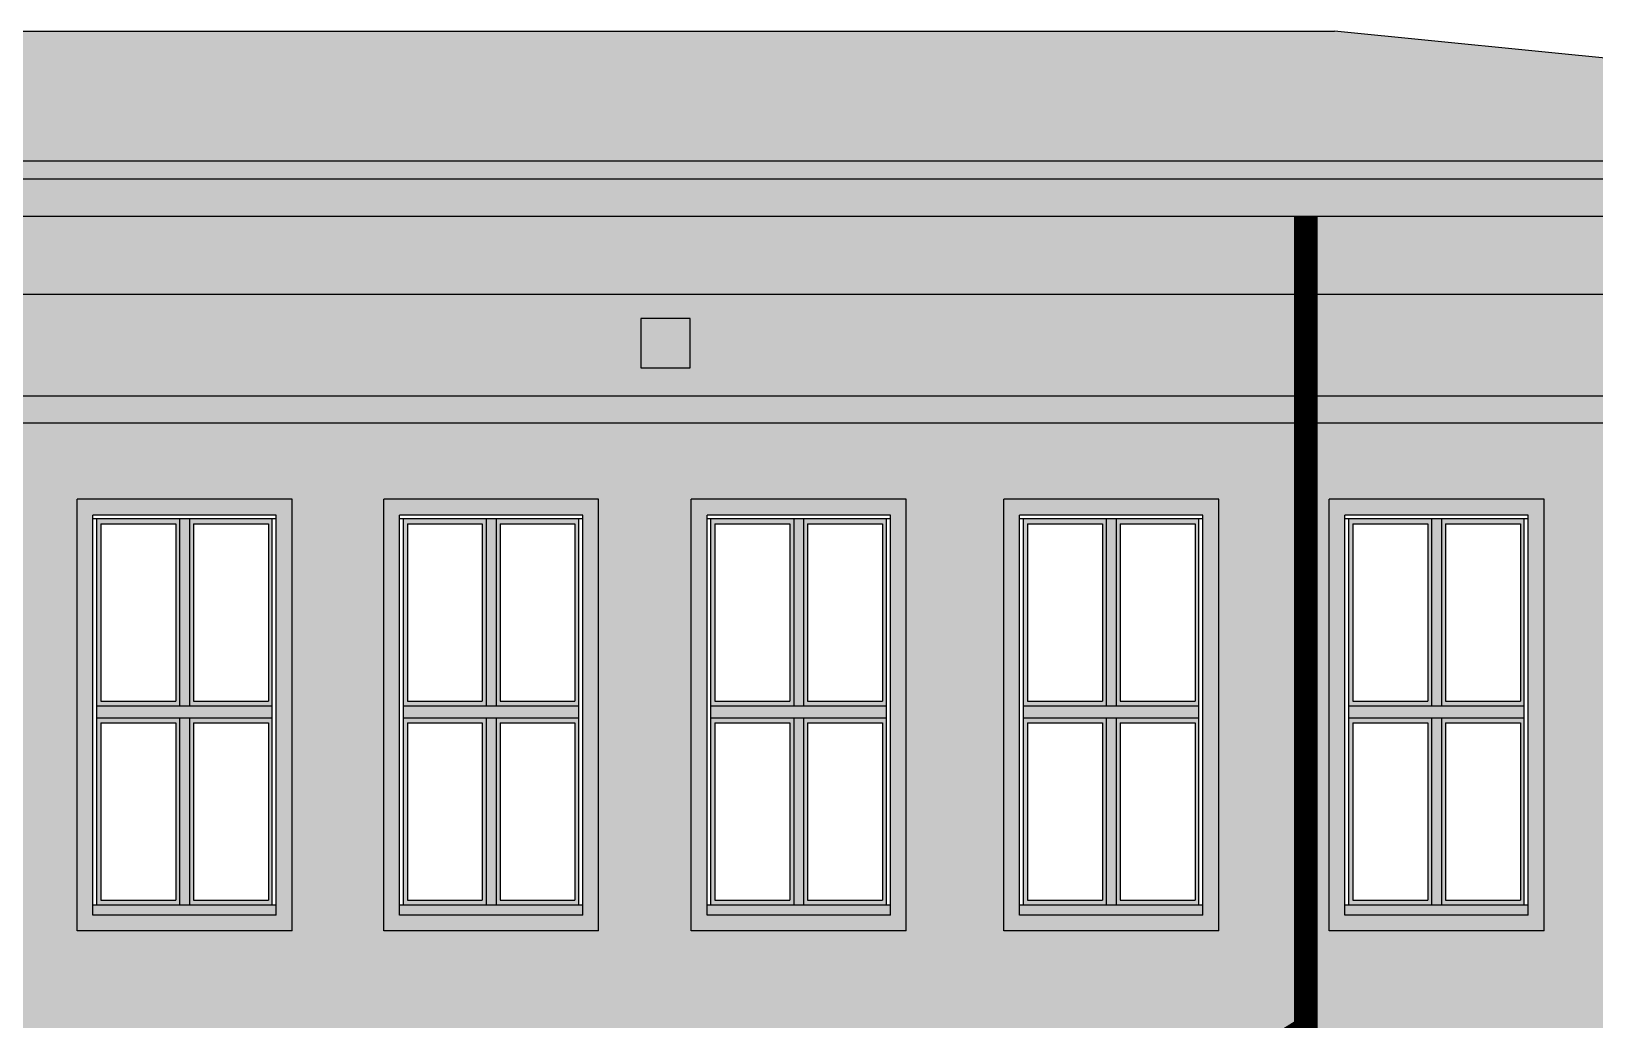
# Model space of a CAD drawing. Header units: metres. Extents: x -123.5 to -48.1, y 232.6 to 267.
# Drawn here: x -90.29 to -82.36, y 258.66 to 263.68 of the extents above; entities that cross this region are included whole.
import ezdxf

# ---------------------------------------------------------------- set-up
doc = ezdxf.new("R2010")
doc.units = ezdxf.units.M
doc.header["$LTSCALE"] = 0.01
doc.linetypes.add('AUSGEZOGEN', pattern=[0])
for name, color, linetype in [('A_Fensterrahmen', 1, 'Continuous'), ('A_regenrinne', 252, 'Continuous'), ('A_Schraff_Dach', 17, 'Continuous'), ('A_Schraff_Fassade_OG', 41, 'Continuous'), ('A_Schraff_Fensterrahmen', 255, 'Continuous'), ('A_Schraff_Sims', 17, 'Continuous'), ('A_Schraff_Stuck', 23, 'Continuous'), ('FASSADE', 7, 'AUSGEZOGEN')]:
    doc.layers.add(name, color=color, linetype=linetype)

msp = doc.modelspace()

# ---------------------------------------------------------------- hatches: boundary and pattern name
at = {"layer": 'A_Schraff_Dach'}
h = msp.add_hatch(color=256, dxfattribs=at)
h.paths.add_polyline_path([(-83.677, 263.6763), (-96.4438, 263.6763), (-96.4438, 263.2761, -0.108983), (-96.6988, 263.1673, -0.020433), (-97.287, 263.1101, -0.010449), (-99.0988, 263.0307), (-99.0988, 263.0193), (-77.321, 263.0193), (-77.34, 263.0443)])
h.paths.add_polyline_path([(-107.2071, 263.2613), (-107.2071, 263.419), (-110.9641, 263.0443), (-110.9831, 263.0193), (-102.9547, 263.0193), (-102.9547, 263.0287, -0.006606), (-106.5986, 263.128, -0.060058)])
h.paths.add_polyline_path([(-104.4817, 262.7383), (-111.1835, 262.7383), (-111.1469, 262.3403), (-104.4818, 262.3403)])
h.paths.add_polyline_path([(-83.8226, 262.7383), (-104.4817, 262.7383), (-104.4818, 262.3403), (-83.8225, 262.3404)])
h.paths.add_polyline_path([(-77.1309, 262.7383), (-83.8226, 262.7383), (-83.8225, 262.3404), (-77.1572, 262.3404)])
h = msp.add_hatch(color=11, dxfattribs=at)
h.paths.add_polyline_path([(-76.1647, 263.0193), (-112.1396, 263.0193), (-112.1396, 262.9273), (-76.1647, 262.9273)])
h.paths.add_polyline_path([(-76.2347, 262.9273), (-112.0696, 262.9273), (-112.0526, 262.7383), (-76.2516, 262.7383)])
at = {"layer": 'A_Schraff_Fassade_OG'}
h = msp.add_hatch(color=256, dxfattribs=at)
h.dxf.hatch_style = 1
h.paths.add_polyline_path([(-109.9996, 244.0317), (-105.8146, 244.0317), (-105.8146, 258.3731), (-109.9996, 258.3733)])
h.paths.add_polyline_path([(-82.4897, 244.0317), (-78.3046, 244.0317), (-78.3046, 258.3723), (-82.4897, 258.3725)])
h.paths.add_polyline_path([(-77.2042, 261.6883), (-111.1001, 261.6883), (-111.1001, 258.5343), (-77.2042, 258.5343)])
h.paths.add_polyline_path([(-78.2642, 259.1113), (-79.3542, 259.1113), (-79.3542, 261.3013), (-78.2642, 261.3013)], flags=16)
h.paths.add_polyline_path([(-78.3442, 259.1913), (-79.2742, 259.1913), (-79.2742, 261.2213), (-78.3442, 261.2213)], flags=0)
h.paths.add_polyline_path([(-78.3642, 259.2413), (-79.2542, 259.2413), (-79.2542, 261.2013), (-78.3642, 261.2013)], flags=0)
h.paths.add_polyline_path([(-79.6942, 259.1113), (-80.7842, 259.1113), (-80.7842, 261.3013), (-79.6942, 261.3013)], flags=16)
h.paths.add_polyline_path([(-79.7742, 259.1913), (-80.7042, 259.1913), (-80.7042, 261.2213), (-79.7742, 261.2213)], flags=0)
h.paths.add_polyline_path([(-79.7942, 259.2413), (-80.6842, 259.2413), (-80.6842, 261.2013), (-79.7942, 261.2013)], flags=0)
h.paths.add_polyline_path([(-81.1342, 259.1113), (-82.2242, 259.1113), (-82.2242, 261.3013), (-81.1342, 261.3013)], flags=16)
h.paths.add_polyline_path([(-81.2142, 259.1913), (-82.1442, 259.1913), (-82.1442, 261.2213), (-81.2142, 261.2213)], flags=0)
h.paths.add_polyline_path([(-81.2342, 259.2413), (-82.1242, 259.2413), (-82.1242, 261.2013), (-81.2342, 261.2013)], flags=0)
h.paths.add_polyline_path([(-82.6142, 259.1113), (-83.7042, 259.1113), (-83.7042, 261.3013), (-82.6142, 261.3013)], flags=16)
h.paths.add_polyline_path([(-82.6942, 259.1913), (-83.6242, 259.1913), (-83.6242, 261.2213), (-82.6942, 261.2213)], flags=0)
h.paths.add_polyline_path([(-82.7142, 259.2413), (-83.6042, 259.2413), (-83.6042, 261.2013), (-82.7142, 261.2013)], flags=0)
h.paths.add_polyline_path([(-84.2642, 259.1113), (-85.3542, 259.1113), (-85.3542, 261.3013), (-84.2642, 261.3013)], flags=16)
h.paths.add_polyline_path([(-84.3442, 259.1913), (-85.2742, 259.1913), (-85.2742, 261.2213), (-84.3442, 261.2213)], flags=0)
h.paths.add_polyline_path([(-84.3642, 259.2413), (-85.2542, 259.2413), (-85.2542, 261.2013), (-84.3642, 261.2013)], flags=0)
h.paths.add_polyline_path([(-85.8492, 259.1113), (-86.9392, 259.1113), (-86.9392, 261.3013), (-85.8492, 261.3013)], flags=16)
h.paths.add_polyline_path([(-85.9292, 259.1913), (-86.8592, 259.1913), (-86.8592, 261.2213), (-85.9292, 261.2213)], flags=0)
h.paths.add_polyline_path([(-85.9492, 259.2413), (-86.8392, 259.2413), (-86.8392, 261.2013), (-85.9492, 261.2013)], flags=0)
h.paths.add_polyline_path([(-87.4091, 259.1113), (-88.4991, 259.1113), (-88.4991, 261.3013), (-87.4091, 261.3013)], flags=16)
h.paths.add_polyline_path([(-87.4891, 259.1913), (-88.4191, 259.1913), (-88.4191, 261.2213), (-87.4891, 261.2213)], flags=0)
h.paths.add_polyline_path([(-88.3991, 259.2413), (-88.3991, 261.2013), (-87.5091, 261.2013), (-87.5091, 259.2413)], flags=0)
h.paths.add_polyline_path([(-88.9641, 259.1113), (-90.0541, 259.1113), (-90.0541, 261.3013), (-88.9641, 261.3013)], flags=16)
h.paths.add_polyline_path([(-89.0441, 259.1913), (-89.9741, 259.1913), (-89.9741, 261.2213), (-89.0441, 261.2213)], flags=0)
h.paths.add_polyline_path([(-89.9541, 259.2413), (-89.9541, 261.2013), (-89.0641, 261.2013), (-89.0641, 259.2413)], flags=0)
h.paths.add_polyline_path([(-90.5191, 259.1113), (-91.6091, 259.1113), (-91.6091, 261.3013), (-90.5191, 261.3013)], flags=16)
h.paths.add_polyline_path([(-90.5991, 259.1913), (-91.5291, 259.1913), (-91.5291, 261.2213), (-90.5991, 261.2213)], flags=0)
h.paths.add_polyline_path([(-91.5091, 259.2413), (-91.5091, 261.2013), (-90.6191, 261.2013), (-90.6191, 259.2413)], flags=0)
h.paths.add_polyline_path([(-92.0891, 259.1113), (-93.1791, 259.1113), (-93.1791, 261.3013), (-92.0891, 261.3013)], flags=16)
h.paths.add_polyline_path([(-92.1691, 259.1913), (-93.0991, 259.1913), (-93.0991, 261.2213), (-92.1691, 261.2213)], flags=0)
h.paths.add_polyline_path([(-93.0791, 259.2413), (-93.0791, 261.2013), (-92.1891, 261.2013), (-92.1891, 259.2413)], flags=0)
h.paths.add_polyline_path([(-93.6341, 259.1113), (-94.7241, 259.1113), (-94.7241, 261.3013), (-93.6341, 261.3013)], flags=16)
h.paths.add_polyline_path([(-93.7141, 259.1913), (-94.6441, 259.1913), (-94.6441, 261.2213), (-93.7141, 261.2213)], flags=0)
h.paths.add_polyline_path([(-94.6241, 259.2413), (-94.6241, 261.2013), (-93.7341, 261.2013), (-93.7341, 259.2413)], flags=0)
h.paths.add_polyline_path([(-95.1941, 259.1113), (-96.2841, 259.1113), (-96.2841, 261.3013), (-95.1941, 261.3013)], flags=16)
h.paths.add_polyline_path([(-95.2741, 259.1913), (-96.2041, 259.1913), (-96.2041, 261.2213), (-95.2741, 261.2213)], flags=0)
h.paths.add_polyline_path([(-96.1841, 259.2413), (-96.1841, 261.2013), (-95.2941, 261.2013), (-95.2941, 259.2413)], flags=0)
h.paths.add_polyline_path([(-96.7541, 259.1113), (-97.8441, 259.1113), (-97.8441, 261.3013), (-96.7541, 261.3013)], flags=16)
h.paths.add_polyline_path([(-96.8341, 259.1913), (-97.7641, 259.1913), (-97.7641, 261.2213), (-96.8341, 261.2213)], flags=0)
h.paths.add_polyline_path([(-97.7441, 259.2413), (-97.7441, 261.2013), (-96.8541, 261.2013), (-96.8541, 259.2413)], flags=0)
h.paths.add_polyline_path([(-98.3241, 259.1113), (-99.4141, 259.1113), (-99.4141, 261.3013), (-98.3241, 261.3013)], flags=16)
h.paths.add_polyline_path([(-98.4041, 259.1913), (-99.3341, 259.1913), (-99.3341, 261.2213), (-98.4041, 261.2213)], flags=0)
h.paths.add_polyline_path([(-99.3141, 259.2413), (-99.3141, 261.2013), (-98.4241, 261.2013), (-98.4241, 259.2413)], flags=0)
h.paths.add_polyline_path([(-99.884, 259.1113), (-100.974, 259.1113), (-100.974, 261.3013), (-99.884, 261.3013)], flags=16)
h.paths.add_polyline_path([(-99.964, 259.1913), (-100.894, 259.1913), (-100.894, 261.2213), (-99.964, 261.2213)], flags=0)
h.paths.add_polyline_path([(-100.874, 259.2413), (-100.874, 261.2013), (-99.984, 261.2013), (-99.984, 259.2413)], flags=0)
h.paths.add_polyline_path([(-101.459, 259.1113), (-102.549, 259.1113), (-102.549, 261.3013), (-101.459, 261.3013)], flags=16)
h.paths.add_polyline_path([(-101.539, 259.1913), (-102.469, 259.1913), (-102.469, 261.2213), (-101.539, 261.2213)], flags=0)
h.paths.add_polyline_path([(-102.449, 259.2413), (-102.449, 261.2013), (-101.559, 261.2013), (-101.559, 259.2413)], flags=0)
h.paths.add_polyline_path([(-103.024, 259.1113), (-104.114, 259.1113), (-104.114, 261.3013), (-103.024, 261.3013)], flags=16)
h.paths.add_polyline_path([(-103.104, 259.1913), (-104.034, 259.1913), (-104.034, 261.2213), (-103.104, 261.2213)], flags=0)
h.paths.add_polyline_path([(-104.014, 259.2413), (-104.014, 261.2013), (-103.124, 261.2013), (-103.124, 259.2413)], flags=0)
h.paths.add_polyline_path([(-104.6593, 259.1113), (-105.7493, 259.1113), (-105.7493, 261.3013), (-104.6593, 261.3013)], flags=16)
h.paths.add_polyline_path([(-104.7393, 259.1913), (-105.6693, 259.1913), (-105.6693, 261.2213), (-104.7393, 261.2213)], flags=0)
h.paths.add_polyline_path([(-105.6493, 259.2413), (-105.6493, 261.2013), (-104.7593, 261.2013), (-104.7593, 259.2413)], flags=0)
h.paths.add_polyline_path([(-106.0942, 259.1113), (-107.1842, 259.1113), (-107.1842, 261.3013), (-106.0942, 261.3013)], flags=16)
h.paths.add_polyline_path([(-106.1742, 259.1913), (-107.1042, 259.1913), (-107.1042, 261.2213), (-106.1742, 261.2213)], flags=0)
h.paths.add_polyline_path([(-107.0842, 259.2413), (-107.0842, 261.2013), (-106.1942, 261.2013), (-106.1942, 259.2413)], flags=0)
h.paths.add_polyline_path([(-107.5242, 259.1113), (-108.6142, 259.1113), (-108.6142, 261.3013), (-107.5242, 261.3013)], flags=16)
h.paths.add_polyline_path([(-107.6042, 259.1913), (-108.5342, 259.1913), (-108.5342, 261.2213), (-107.6042, 261.2213)], flags=0)
h.paths.add_polyline_path([(-108.5142, 259.2413), (-108.5142, 261.2013), (-107.6242, 261.2013), (-107.6242, 259.2413)], flags=0)
h.paths.add_polyline_path([(-108.9742, 259.1113), (-110.0642, 259.1113), (-110.0642, 261.3013), (-108.9742, 261.3013)], flags=16)
h.paths.add_polyline_path([(-109.0542, 259.1913), (-109.9842, 259.1913), (-109.9842, 261.2213), (-109.0542, 261.2213)], flags=0)
h.paths.add_polyline_path([(-109.9642, 259.2413), (-109.9642, 261.2013), (-109.0742, 261.2013), (-109.0742, 259.2413)], flags=0)
h = msp.add_hatch(color=256, dxfattribs=at)
h.dxf.hatch_style = 1
h.paths.add_polyline_path([(-88.9641, 261.3013), (-90.0541, 261.3013), (-90.0541, 259.1113), (-88.9641, 259.1113)])
h.paths.add_polyline_path([(-89.0441, 261.2213), (-89.0441, 259.1913), (-89.9741, 259.1913), (-89.9741, 261.2213)], flags=16)
h.paths.add_polyline_path([(-89.0641, 261.2013), (-89.0641, 259.2413), (-89.9541, 259.2413), (-89.9541, 261.2013)], flags=0)
h.paths.add_polyline_path([(-89.5541, 261.1763), (-89.5541, 260.2763), (-89.9341, 260.2763), (-89.9341, 261.1763)], flags=0)
h.paths.add_polyline_path([(-89.4641, 261.1763), (-89.0841, 261.1763), (-89.0841, 260.2763), (-89.4641, 260.2763)], flags=0)
h.paths.add_polyline_path([(-89.5541, 260.1663), (-89.5541, 259.2663), (-89.9341, 259.2663), (-89.9341, 260.1663)], flags=0)
h.paths.add_polyline_path([(-89.4641, 260.1663), (-89.0841, 260.1663), (-89.0841, 259.2663), (-89.4641, 259.2663)], flags=0)
h = msp.add_hatch(color=256, dxfattribs=at)
h.dxf.hatch_style = 1
h.paths.add_polyline_path([(-87.4091, 261.3013), (-88.4991, 261.3013), (-88.4991, 259.1113), (-87.4091, 259.1113)])
h.paths.add_polyline_path([(-87.4891, 261.2213), (-87.4891, 259.1913), (-88.4191, 259.1913), (-88.4191, 261.2213)], flags=16)
h.paths.add_polyline_path([(-87.5091, 261.2013), (-87.5091, 259.2413), (-88.3991, 259.2413), (-88.3991, 261.2013)], flags=0)
h.paths.add_polyline_path([(-87.9991, 261.1763), (-87.9991, 260.2763), (-88.3791, 260.2763), (-88.3791, 261.1763)], flags=0)
h.paths.add_polyline_path([(-87.9091, 261.1763), (-87.5291, 261.1763), (-87.5291, 260.2763), (-87.9091, 260.2763)], flags=0)
h.paths.add_polyline_path([(-87.9991, 260.1663), (-87.9991, 259.2663), (-88.3791, 259.2663), (-88.3791, 260.1663)], flags=0)
h.paths.add_polyline_path([(-87.9091, 260.1663), (-87.5291, 260.1663), (-87.5291, 259.2663), (-87.9091, 259.2663)], flags=0)
h = msp.add_hatch(color=256, dxfattribs=at)
h.dxf.hatch_style = 1
h.paths.add_polyline_path([(-85.8492, 261.3013), (-86.9392, 261.3013), (-86.9392, 259.1113), (-85.8492, 259.1113)])
h.paths.add_polyline_path([(-85.9292, 261.2213), (-85.9292, 259.1913), (-86.8592, 259.1913), (-86.8592, 261.2213)], flags=16)
h.paths.add_polyline_path([(-85.9492, 261.2013), (-85.9492, 259.2413), (-86.8392, 259.2413), (-86.8392, 261.2013)], flags=0)
h.paths.add_polyline_path([(-86.4392, 261.1763), (-86.4392, 260.2763), (-86.8192, 260.2763), (-86.8192, 261.1763)], flags=0)
h.paths.add_polyline_path([(-86.3492, 261.1763), (-85.9692, 261.1763), (-85.9692, 260.2763), (-86.3492, 260.2763)], flags=0)
h.paths.add_polyline_path([(-86.4392, 260.1663), (-86.4392, 259.2663), (-86.8192, 259.2663), (-86.8192, 260.1663)], flags=0)
h.paths.add_polyline_path([(-86.3492, 260.1663), (-85.9692, 260.1663), (-85.9692, 259.2663), (-86.3492, 259.2663)], flags=0)
h = msp.add_hatch(color=256, dxfattribs=at)
h.dxf.hatch_style = 1
h.paths.add_polyline_path([(-84.2642, 261.3013), (-85.3542, 261.3013), (-85.3542, 259.1113), (-84.2642, 259.1113)])
h.paths.add_polyline_path([(-84.3442, 261.2213), (-84.3442, 259.1913), (-85.2742, 259.1913), (-85.2742, 261.2213)], flags=16)
h.paths.add_polyline_path([(-84.3642, 261.2013), (-84.3642, 259.2413), (-85.2542, 259.2413), (-85.2542, 261.2013)], flags=0)
h.paths.add_polyline_path([(-84.8542, 261.1763), (-84.8542, 260.2763), (-85.2342, 260.2763), (-85.2342, 261.1763)], flags=0)
h.paths.add_polyline_path([(-84.7642, 261.1763), (-84.3842, 261.1763), (-84.3842, 260.2763), (-84.7642, 260.2763)], flags=0)
h.paths.add_polyline_path([(-84.8542, 260.1663), (-84.8542, 259.2663), (-85.2342, 259.2663), (-85.2342, 260.1663)], flags=0)
h.paths.add_polyline_path([(-84.7642, 260.1663), (-84.3842, 260.1663), (-84.3842, 259.2663), (-84.7642, 259.2663)], flags=0)
h = msp.add_hatch(color=256, dxfattribs=at)
h.dxf.hatch_style = 1
h.paths.add_polyline_path([(-82.6142, 261.3013), (-83.7042, 261.3013), (-83.7042, 259.1113), (-82.6142, 259.1113)])
h.paths.add_polyline_path([(-82.6942, 261.2213), (-82.6942, 259.1913), (-83.6242, 259.1913), (-83.6242, 261.2213)], flags=16)
h.paths.add_polyline_path([(-82.7142, 261.2013), (-82.7142, 259.2413), (-83.6042, 259.2413), (-83.6042, 261.2013)], flags=0)
h.paths.add_polyline_path([(-83.2042, 261.1763), (-83.2042, 260.2763), (-83.5842, 260.2763), (-83.5842, 261.1763)], flags=0)
h.paths.add_polyline_path([(-83.1142, 261.1763), (-82.7342, 261.1763), (-82.7342, 260.2763), (-83.1142, 260.2763)], flags=0)
h.paths.add_polyline_path([(-83.2042, 260.1663), (-83.2042, 259.2663), (-83.5842, 259.2663), (-83.5842, 260.1663)], flags=0)
h.paths.add_polyline_path([(-83.1142, 260.1663), (-82.7342, 260.1663), (-82.7342, 259.2663), (-83.1142, 259.2663)], flags=0)
h = msp.add_hatch(color=256, dxfattribs=at)
h.dxf.hatch_style = 1
h.paths.add_polyline_path([(-93.7141, 259.2413), (-94.6441, 259.2413), (-94.6441, 259.1913), (-93.7141, 259.1913)])
h.paths.add_polyline_path([(-92.1691, 259.2413), (-93.0991, 259.2413), (-93.0991, 259.1913), (-92.1691, 259.1913)])
h.paths.add_polyline_path([(-90.5991, 259.2413), (-91.5291, 259.2413), (-91.5291, 259.1913), (-90.5991, 259.1913)])
h.paths.add_polyline_path([(-89.0441, 259.2413), (-89.9741, 259.2413), (-89.9741, 259.1913), (-89.0441, 259.1913)])
h = msp.add_hatch(color=256, dxfattribs=at)
h.dxf.hatch_style = 1
h.paths.add_polyline_path([(-87.4891, 259.2413), (-88.4191, 259.2413), (-88.4191, 259.1913), (-87.4891, 259.1913)])
h.paths.add_polyline_path([(-85.9292, 259.2413), (-86.8592, 259.2413), (-86.8592, 259.1913), (-85.9292, 259.1913)])
h.paths.add_polyline_path([(-84.3442, 259.2413), (-85.2742, 259.2413), (-85.2742, 259.1913), (-84.3442, 259.1913)])
h.paths.add_polyline_path([(-82.6942, 259.2413), (-83.6242, 259.2413), (-83.6242, 259.1913), (-82.6942, 259.1913)])
at = {"layer": 'A_Schraff_Fensterrahmen'}
h = msp.add_hatch(color=256, dxfattribs=at)
h.dxf.hatch_style = 1
h.paths.add_polyline_path([(-89.5341, 261.2013), (-89.9541, 261.2013), (-89.9541, 260.2513), (-89.5341, 260.2513)])
h.paths.add_polyline_path([(-89.5541, 261.1763), (-89.5541, 260.2763), (-89.9341, 260.2763), (-89.9341, 261.1763)], flags=16)
h.paths.add_polyline_path([(-89.0641, 261.2013), (-89.4841, 261.2013), (-89.4841, 260.2513), (-89.0641, 260.2513)])
h.paths.add_polyline_path([(-89.0841, 261.1763), (-89.0841, 260.2763), (-89.4641, 260.2763), (-89.4641, 261.1763)], flags=16)
h.paths.add_polyline_path([(-89.5341, 260.1913), (-89.9541, 260.1913), (-89.9541, 259.2413), (-89.5341, 259.2413)])
h.paths.add_polyline_path([(-89.5541, 260.1663), (-89.5541, 259.2663), (-89.9341, 259.2663), (-89.9341, 260.1663)], flags=16)
h.paths.add_polyline_path([(-89.0641, 260.1913), (-89.4841, 260.1913), (-89.4841, 259.2413), (-89.0641, 259.2413)])
h.paths.add_polyline_path([(-89.4641, 260.1663), (-89.0841, 260.1663), (-89.0841, 259.2663), (-89.4641, 259.2663)], flags=16)
h = msp.add_hatch(color=256, dxfattribs=at)
h.dxf.hatch_style = 1
h.paths.add_polyline_path([(-89.4841, 261.2013), (-89.5341, 261.2013), (-89.5341, 260.2513), (-89.4841, 260.2513)])
h.paths.add_polyline_path([(-89.0641, 260.2513), (-89.9541, 260.2513), (-89.9541, 260.1913), (-89.0641, 260.1913)])
h.paths.add_polyline_path([(-89.4841, 260.1913), (-89.5341, 260.1913), (-89.5341, 259.2413), (-89.4841, 259.2413)])
h = msp.add_hatch(color=256, dxfattribs=at)
h.dxf.hatch_style = 1
h.paths.add_polyline_path([(-87.9791, 261.2013), (-88.3991, 261.2013), (-88.3991, 260.2513), (-87.9791, 260.2513)])
h.paths.add_polyline_path([(-87.9991, 261.1763), (-87.9991, 260.2763), (-88.3791, 260.2763), (-88.3791, 261.1763)], flags=16)
h.paths.add_polyline_path([(-87.5091, 261.2013), (-87.9291, 261.2013), (-87.9291, 260.2513), (-87.5091, 260.2513)])
h.paths.add_polyline_path([(-87.5291, 261.1763), (-87.5291, 260.2763), (-87.9091, 260.2763), (-87.9091, 261.1763)], flags=16)
h.paths.add_polyline_path([(-87.9791, 260.1913), (-88.3991, 260.1913), (-88.3991, 259.2413), (-87.9791, 259.2413)])
h.paths.add_polyline_path([(-87.9991, 260.1663), (-87.9991, 259.2663), (-88.3791, 259.2663), (-88.3791, 260.1663)], flags=16)
h.paths.add_polyline_path([(-87.5091, 260.1913), (-87.9291, 260.1913), (-87.9291, 259.2413), (-87.5091, 259.2413)])
h.paths.add_polyline_path([(-87.9091, 260.1663), (-87.5291, 260.1663), (-87.5291, 259.2663), (-87.9091, 259.2663)], flags=16)
h = msp.add_hatch(color=256, dxfattribs=at)
h.dxf.hatch_style = 1
h.paths.add_polyline_path([(-87.9291, 261.2013), (-87.9791, 261.2013), (-87.9791, 260.2513), (-87.9291, 260.2513)])
h.paths.add_polyline_path([(-87.5091, 260.2513), (-88.3991, 260.2513), (-88.3991, 260.1913), (-87.5091, 260.1913)])
h.paths.add_polyline_path([(-87.9291, 260.1913), (-87.9791, 260.1913), (-87.9791, 259.2413), (-87.9291, 259.2413)])
h = msp.add_hatch(color=256, dxfattribs=at)
h.dxf.hatch_style = 1
h.paths.add_polyline_path([(-86.4192, 261.2013), (-86.8392, 261.2013), (-86.8392, 260.2513), (-86.4192, 260.2513)])
h.paths.add_polyline_path([(-86.4392, 261.1763), (-86.4392, 260.2763), (-86.8192, 260.2763), (-86.8192, 261.1763)], flags=16)
h.paths.add_polyline_path([(-85.9492, 261.2013), (-86.3692, 261.2013), (-86.3692, 260.2513), (-85.9492, 260.2513)])
h.paths.add_polyline_path([(-85.9692, 261.1763), (-85.9692, 260.2763), (-86.3492, 260.2763), (-86.3492, 261.1763)], flags=16)
h.paths.add_polyline_path([(-86.4192, 260.1913), (-86.8392, 260.1913), (-86.8392, 259.2413), (-86.4192, 259.2413)])
h.paths.add_polyline_path([(-86.4392, 260.1663), (-86.4392, 259.2663), (-86.8192, 259.2663), (-86.8192, 260.1663)], flags=16)
h.paths.add_polyline_path([(-85.9492, 260.1913), (-86.3692, 260.1913), (-86.3692, 259.2413), (-85.9492, 259.2413)])
h.paths.add_polyline_path([(-86.3492, 260.1663), (-85.9692, 260.1663), (-85.9692, 259.2663), (-86.3492, 259.2663)], flags=16)
h = msp.add_hatch(color=256, dxfattribs=at)
h.dxf.hatch_style = 1
h.paths.add_polyline_path([(-86.3692, 261.2013), (-86.4192, 261.2013), (-86.4192, 260.2513), (-86.3692, 260.2513)])
h.paths.add_polyline_path([(-85.9492, 260.2513), (-86.8392, 260.2513), (-86.8392, 260.1913), (-85.9492, 260.1913)])
h.paths.add_polyline_path([(-86.3692, 260.1913), (-86.4192, 260.1913), (-86.4192, 259.2413), (-86.3692, 259.2413)])
h = msp.add_hatch(color=256, dxfattribs=at)
h.dxf.hatch_style = 1
h.paths.add_polyline_path([(-84.8342, 261.2013), (-85.2542, 261.2013), (-85.2542, 260.2513), (-84.8342, 260.2513)])
h.paths.add_polyline_path([(-84.8542, 261.1763), (-84.8542, 260.2763), (-85.2342, 260.2763), (-85.2342, 261.1763)], flags=16)
h.paths.add_polyline_path([(-84.3642, 261.2013), (-84.7842, 261.2013), (-84.7842, 260.2513), (-84.3642, 260.2513)])
h.paths.add_polyline_path([(-84.3842, 261.1763), (-84.3842, 260.2763), (-84.7642, 260.2763), (-84.7642, 261.1763)], flags=16)
h.paths.add_polyline_path([(-84.8342, 260.1913), (-85.2542, 260.1913), (-85.2542, 259.2413), (-84.8342, 259.2413)])
h.paths.add_polyline_path([(-84.8542, 260.1663), (-84.8542, 259.2663), (-85.2342, 259.2663), (-85.2342, 260.1663)], flags=16)
h.paths.add_polyline_path([(-84.3642, 260.1913), (-84.7842, 260.1913), (-84.7842, 259.2413), (-84.3642, 259.2413)])
h.paths.add_polyline_path([(-84.7642, 260.1663), (-84.3842, 260.1663), (-84.3842, 259.2663), (-84.7642, 259.2663)], flags=16)
h = msp.add_hatch(color=256, dxfattribs=at)
h.dxf.hatch_style = 1
h.paths.add_polyline_path([(-84.7842, 261.2013), (-84.8342, 261.2013), (-84.8342, 260.2513), (-84.7842, 260.2513)])
h.paths.add_polyline_path([(-84.3642, 260.2513), (-85.2542, 260.2513), (-85.2542, 260.1913), (-84.3642, 260.1913)])
h.paths.add_polyline_path([(-84.7842, 260.1913), (-84.8342, 260.1913), (-84.8342, 259.2413), (-84.7842, 259.2413)])
h = msp.add_hatch(color=256, dxfattribs=at)
h.dxf.hatch_style = 1
h.paths.add_polyline_path([(-83.1842, 261.2013), (-83.6042, 261.2013), (-83.6042, 260.2513), (-83.1842, 260.2513)])
h.paths.add_polyline_path([(-83.2042, 261.1763), (-83.2042, 260.2763), (-83.5842, 260.2763), (-83.5842, 261.1763)], flags=16)
h.paths.add_polyline_path([(-82.7142, 261.2013), (-83.1342, 261.2013), (-83.1342, 260.2513), (-82.7142, 260.2513)])
h.paths.add_polyline_path([(-82.7342, 261.1763), (-82.7342, 260.2763), (-83.1142, 260.2763), (-83.1142, 261.1763)], flags=16)
h.paths.add_polyline_path([(-83.1842, 260.1913), (-83.6042, 260.1913), (-83.6042, 259.2413), (-83.1842, 259.2413)])
h.paths.add_polyline_path([(-83.2042, 260.1663), (-83.2042, 259.2663), (-83.5842, 259.2663), (-83.5842, 260.1663)], flags=16)
h.paths.add_polyline_path([(-82.7142, 260.1913), (-83.1342, 260.1913), (-83.1342, 259.2413), (-82.7142, 259.2413)])
h.paths.add_polyline_path([(-83.1142, 260.1663), (-82.7342, 260.1663), (-82.7342, 259.2663), (-83.1142, 259.2663)], flags=16)
h = msp.add_hatch(color=256, dxfattribs=at)
h.dxf.hatch_style = 1
h.paths.add_polyline_path([(-83.1342, 261.2013), (-83.1842, 261.2013), (-83.1842, 260.2513), (-83.1342, 260.2513)])
h.paths.add_polyline_path([(-82.7142, 260.2513), (-83.6042, 260.2513), (-83.6042, 260.1913), (-82.7142, 260.1913)])
h.paths.add_polyline_path([(-83.1342, 260.1913), (-83.1842, 260.1913), (-83.1842, 259.2413), (-83.1342, 259.2413)])
at = {"layer": 'A_Schraff_Sims'}
h = msp.add_hatch(color=251, dxfattribs=at)
h.paths.add_polyline_path([(-107.6468, 262.2186), (-107.8968, 262.2186), (-107.8968, 261.9686), (-107.6468, 261.9686)])
h.paths.add_polyline_path([(-101.1098, 262.2186), (-101.3598, 262.2186), (-101.3598, 261.9686), (-101.1098, 261.9686)])
h.paths.add_polyline_path([(-96.3417, 262.2186), (-96.5917, 262.2186), (-96.5917, 261.9686), (-96.3417, 261.9686)])
h.paths.add_polyline_path([(-91.7124, 262.2186), (-91.9624, 262.2186), (-91.9624, 261.9686), (-91.7124, 261.9686)])
h.paths.add_polyline_path([(-86.9442, 262.2186), (-87.1942, 262.2186), (-87.1942, 261.9686), (-86.9442, 261.9686)])
h.paths.add_polyline_path([(-80.4073, 262.2186), (-80.6573, 262.2186), (-80.6573, 261.9686), (-80.4073, 261.9686)])
h = msp.add_hatch(color=256, dxfattribs=at)
h.paths.add_polyline_path([(-83.8223, 261.8263), (-104.4819, 261.8263), (-104.482, 261.6883), (-83.8223, 261.6883)])
h.paths.add_polyline_path([(-77.0462, 261.8263), (-83.8223, 261.8263), (-83.8223, 261.6883), (-77.0462, 261.6883)])
at = {"layer": 'A_Schraff_Stuck'}
h = msp.add_hatch(color=256, dxfattribs=at)
h.paths.add_polyline_path([(-77.2042, 262.3404), (-111.1001, 262.3403), (-111.1001, 261.8263), (-77.2042, 261.8263)])
h.paths.add_polyline_path([(-91.7124, 261.9686), (-91.9624, 261.9686), (-91.9624, 262.2186), (-91.7124, 262.2186)], flags=16)
h.paths.add_polyline_path([(-87.1942, 262.2186), (-86.9442, 262.2186), (-86.9442, 261.9686), (-87.1942, 261.9686)], flags=16)
h.paths.add_polyline_path([(-96.3417, 261.9686), (-96.5917, 261.9686), (-96.5917, 262.2186), (-96.3417, 262.2186)], flags=16)
h.paths.add_polyline_path([(-80.6573, 262.2186), (-80.4073, 262.2186), (-80.4073, 261.9686), (-80.6573, 261.9686)], flags=16)
h.paths.add_polyline_path([(-101.1098, 261.9686), (-101.3598, 261.9686), (-101.3598, 262.2186), (-101.1098, 262.2186)], flags=16)
h.paths.add_polyline_path([(-107.6468, 261.9686), (-107.8968, 261.9686), (-107.8968, 262.2186), (-107.6468, 262.2186)], flags=16)

# ---------------------------------------------------------------- linework, layer by layer
at = {"layer": 'A_Fensterrahmen'}
for p, q in [((-89.0441, 261.2013), (-89.9741, 261.2013)), ((-89.9541, 259.2413), (-89.9541, 261.2013)), ((-89.9341, 261.1763), (-89.5541, 261.1763)), ((-89.9341, 261.1763), (-89.9341, 260.2763)), ((-89.5541, 261.1763), (-89.5541, 260.2763)), ((-89.5341, 261.2013), (-89.5341, 260.2513)), ((-89.4841, 261.2013), (-89.4841, 260.2513)), ((-89.4641, 261.1763), (-89.0841, 261.1763)), ((-89.4641, 261.1763), (-89.4641, 260.2763)), ((-89.0841, 261.1763), (-89.0841, 260.2763)), ((-89.0641, 259.2413), (-89.0641, 261.2013)), ((-87.4891, 261.2013), (-88.4191, 261.2013)), ((-88.3991, 259.2413), (-88.3991, 261.2013)), ((-88.3791, 261.1763), (-87.9991, 261.1763)), ((-88.3791, 261.1763), (-88.3791, 260.2763)), ((-87.9991, 261.1763), (-87.9991, 260.2763)), ((-87.9791, 261.2013), (-87.9791, 260.2513)), ((-87.9291, 261.2013), (-87.9291, 260.2513)), ((-87.9091, 261.1763), (-87.5291, 261.1763)), ((-87.9091, 261.1763), (-87.9091, 260.2763)), ((-87.5291, 261.1763), (-87.5291, 260.2763)), ((-87.5091, 259.2413), (-87.5091, 261.2013)), ((-85.9292, 261.2013), (-86.8592, 261.2013)), ((-86.8392, 259.2413), (-86.8392, 261.2013)), ((-86.8192, 261.1763), (-86.4392, 261.1763)), ((-86.8192, 261.1763), (-86.8192, 260.2763)), ((-86.4392, 261.1763), (-86.4392, 260.2763)), ((-86.4192, 261.2013), (-86.4192, 260.2513)), ((-86.3692, 261.2013), (-86.3692, 260.2513)), ((-86.3492, 261.1763), (-85.9692, 261.1763)), ((-86.3492, 261.1763), (-86.3492, 260.2763)), ((-85.9692, 261.1763), (-85.9692, 260.2763)), ((-85.9492, 259.2413), (-85.9492, 261.2013)), ((-84.3442, 261.2013), (-85.2742, 261.2013)), ((-85.2542, 259.2413), (-85.2542, 261.2013)), ((-85.2342, 261.1763), (-84.8542, 261.1763)), ((-85.2342, 261.1763), (-85.2342, 260.2763)), ((-84.8542, 261.1763), (-84.8542, 260.2763)), ((-84.8342, 261.2013), (-84.8342, 260.2513)), ((-84.7842, 261.2013), (-84.7842, 260.2513)), ((-84.7642, 261.1763), (-84.3842, 261.1763)), ((-84.7642, 261.1763), (-84.7642, 260.2763)), ((-84.3842, 261.1763), (-84.3842, 260.2763)), ((-84.3642, 259.2413), (-84.3642, 261.2013)), ((-82.6942, 261.2013), (-83.6242, 261.2013)), ((-83.6042, 259.2413), (-83.6042, 261.2013)), ((-83.5842, 261.1763), (-83.2042, 261.1763)), ((-83.5842, 261.1763), (-83.5842, 260.2763)), ((-83.2042, 261.1763), (-83.2042, 260.2763)), ((-83.1842, 261.2013), (-83.1842, 260.2513)), ((-83.1342, 261.2013), (-83.1342, 260.2513)), ((-83.1142, 261.1763), (-82.7342, 261.1763)), ((-83.1142, 261.1763), (-83.1142, 260.2763)), ((-82.7342, 261.1763), (-82.7342, 260.2763)), ((-82.7142, 259.2413), (-82.7142, 261.2013)), ((-89.9341, 260.2763), (-89.5541, 260.2763)), ((-89.4641, 260.2763), (-89.0841, 260.2763)), ((-88.3791, 260.2763), (-87.9991, 260.2763)), ((-87.9091, 260.2763), (-87.5291, 260.2763)), ((-86.8192, 260.2763), (-86.4392, 260.2763)), ((-86.3492, 260.2763), (-85.9692, 260.2763)), ((-85.2342, 260.2763), (-84.8542, 260.2763)), ((-84.7642, 260.2763), (-84.3842, 260.2763)), ((-83.5842, 260.2763), (-83.2042, 260.2763)), ((-83.1142, 260.2763), (-82.7342, 260.2763)), ((-89.0641, 260.2513), (-89.9541, 260.2513)), ((-89.5341, 260.1913), (-89.9541, 260.1913)), ((-89.0641, 260.1913), (-89.9541, 260.1913)), ((-89.5341, 260.1913), (-89.5341, 259.2413)), ((-89.4841, 260.1913), (-89.4841, 259.2413)), ((-89.0641, 260.1913), (-89.4841, 260.1913)), ((-87.5091, 260.2513), (-88.3991, 260.2513)), ((-87.9791, 260.1913), (-88.3991, 260.1913)), ((-87.5091, 260.1913), (-88.3991, 260.1913)), ((-87.9791, 260.1913), (-87.9791, 259.2413)), ((-87.9291, 260.1913), (-87.9291, 259.2413)), ((-87.5091, 260.1913), (-87.9291, 260.1913)), ((-85.9492, 260.2513), (-86.8392, 260.2513)), ((-86.4192, 260.1913), (-86.8392, 260.1913)), ((-85.9492, 260.1913), (-86.8392, 260.1913)), ((-86.4192, 260.1913), (-86.4192, 259.2413)), ((-86.3692, 260.1913), (-86.3692, 259.2413)), ((-85.9492, 260.1913), (-86.3692, 260.1913)), ((-84.3642, 260.2513), (-85.2542, 260.2513)), ((-84.8342, 260.1913), (-85.2542, 260.1913)), ((-84.3642, 260.1913), (-85.2542, 260.1913)), ((-84.8342, 260.1913), (-84.8342, 259.2413)), ((-84.7842, 260.1913), (-84.7842, 259.2413)), ((-84.3642, 260.1913), (-84.7842, 260.1913)), ((-82.7142, 260.2513), (-83.6042, 260.2513)), ((-83.1842, 260.1913), (-83.6042, 260.1913)), ((-82.7142, 260.1913), (-83.6042, 260.1913)), ((-83.1842, 260.1913), (-83.1842, 259.2413)), ((-83.1342, 260.1913), (-83.1342, 259.2413)), ((-82.7142, 260.1913), (-83.1342, 260.1913)), ((-89.9341, 260.1663), (-89.9341, 259.2663)), ((-89.9341, 260.1663), (-89.5541, 260.1663)), ((-89.5541, 260.1663), (-89.5541, 259.2663)), ((-89.4641, 260.1663), (-89.4641, 259.2663)), ((-89.4641, 260.1663), (-89.0841, 260.1663)), ((-89.0841, 260.1663), (-89.0841, 259.2663)), ((-88.3791, 260.1663), (-88.3791, 259.2663)), ((-88.3791, 260.1663), (-87.9991, 260.1663)), ((-87.9991, 260.1663), (-87.9991, 259.2663)), ((-87.9091, 260.1663), (-87.9091, 259.2663)), ((-87.9091, 260.1663), (-87.5291, 260.1663)), ((-87.5291, 260.1663), (-87.5291, 259.2663)), ((-86.8192, 260.1663), (-86.8192, 259.2663)), ((-86.8192, 260.1663), (-86.4392, 260.1663)), ((-86.4392, 260.1663), (-86.4392, 259.2663)), ((-86.3492, 260.1663), (-86.3492, 259.2663)), ((-86.3492, 260.1663), (-85.9692, 260.1663)), ((-85.9692, 260.1663), (-85.9692, 259.2663)), ((-85.2342, 260.1663), (-85.2342, 259.2663)), ((-85.2342, 260.1663), (-84.8542, 260.1663)), ((-84.8542, 260.1663), (-84.8542, 259.2663)), ((-84.7642, 260.1663), (-84.7642, 259.2663)), ((-84.7642, 260.1663), (-84.3842, 260.1663)), ((-84.3842, 260.1663), (-84.3842, 259.2663)), ((-83.5842, 260.1663), (-83.5842, 259.2663)), ((-83.5842, 260.1663), (-83.2042, 260.1663)), ((-83.2042, 260.1663), (-83.2042, 259.2663)), ((-83.1142, 260.1663), (-83.1142, 259.2663)), ((-83.1142, 260.1663), (-82.7342, 260.1663)), ((-82.7342, 260.1663), (-82.7342, 259.2663)), ((-89.0441, 259.2413), (-89.9741, 259.2413)), ((-89.9341, 259.2663), (-89.5541, 259.2663)), ((-89.4641, 259.2663), (-89.0841, 259.2663)), ((-87.4891, 259.2413), (-88.4191, 259.2413)), ((-88.3791, 259.2663), (-87.9991, 259.2663)), ((-87.9091, 259.2663), (-87.5291, 259.2663)), ((-85.9292, 259.2413), (-86.8592, 259.2413)), ((-86.8192, 259.2663), (-86.4392, 259.2663)), ((-86.3492, 259.2663), (-85.9692, 259.2663)), ((-84.3442, 259.2413), (-85.2742, 259.2413)), ((-85.2342, 259.2663), (-84.8542, 259.2663)), ((-84.7642, 259.2663), (-84.3842, 259.2663)), ((-82.6942, 259.2413), (-83.6242, 259.2413)), ((-83.5842, 259.2663), (-83.2042, 259.2663)), ((-83.1142, 259.2663), (-82.7342, 259.2663))]:
    msp.add_line(p, q, dxfattribs=at)
at = {"layer": 'A_regenrinne', "const_width": 0.12}
msp.add_lwpolyline([(-83.8226, 262.7383), (-83.8215, 258.6178), (-83.9553, 258.5347), (-83.9553, 258.401), (-83.8324, 258.289), (-83.8324, 244.1595), (-83.8872, 243.9694), (-83.8371, 243.6477), (-83.8324, 239.7962)], dxfattribs=at)
at = {"layer": 'FASSADE'}
for p, q in [((-96.4438, 263.6763), (-83.677, 263.6763)), ((-77.34, 263.0443), (-83.677, 263.6763)), ((-112.1396, 263.0193), (-76.1647, 263.0193)), ((-112.1396, 262.9273), (-76.1647, 262.9273)), ((-112.0526, 262.7383), (-76.2516, 262.7383)), ((-77.1572, 262.3404), (-111.1469, 262.3403)), ((-111.2581, 261.8263), (-77.0462, 261.8263)), ((-77.0462, 261.6883), (-111.2581, 261.6883)), ((-88.9641, 261.3013), (-90.0541, 261.3013)), ((-90.0541, 259.1113), (-90.0541, 261.3013)), ((-88.9641, 259.1113), (-88.9641, 261.3013)), ((-87.4091, 261.3013), (-88.4991, 261.3013)), ((-88.4991, 259.1113), (-88.4991, 261.3013)), ((-87.4091, 259.1113), (-87.4091, 261.3013)), ((-85.8492, 261.3013), (-86.9392, 261.3013)), ((-86.9392, 259.1113), (-86.9392, 261.3013)), ((-85.8492, 259.1113), (-85.8492, 261.3013)), ((-84.2642, 261.3013), (-85.3542, 261.3013)), ((-85.3542, 259.1113), (-85.3542, 261.3013)), ((-84.2642, 259.1113), (-84.2642, 261.3013)), ((-82.6142, 261.3013), (-83.7042, 261.3013)), ((-83.7042, 259.1113), (-83.7042, 261.3013)), ((-82.6142, 259.1113), (-82.6142, 261.3013)), ((-89.0441, 261.2213), (-89.9741, 261.2213)), ((-89.9741, 259.1913), (-89.9741, 261.2213)), ((-89.0441, 259.1913), (-89.0441, 261.2213)), ((-87.4891, 261.2213), (-88.4191, 261.2213)), ((-88.4191, 259.1913), (-88.4191, 261.2213)), ((-87.4891, 259.1913), (-87.4891, 261.2213)), ((-85.9292, 261.2213), (-86.8592, 261.2213)), ((-86.8592, 259.1913), (-86.8592, 261.2213)), ((-85.9292, 259.1913), (-85.9292, 261.2213)), ((-84.3442, 261.2213), (-85.2742, 261.2213)), ((-85.2742, 259.1913), (-85.2742, 261.2213)), ((-84.3442, 259.1913), (-84.3442, 261.2213)), ((-82.6942, 261.2213), (-83.6242, 261.2213)), ((-83.6242, 259.1913), (-83.6242, 261.2213)), ((-82.6942, 259.1913), (-82.6942, 261.2213)), ((-89.0441, 259.1913), (-89.9741, 259.1913)), ((-87.4891, 259.1913), (-88.4191, 259.1913)), ((-85.9292, 259.1913), (-86.8592, 259.1913)), ((-84.3442, 259.1913), (-85.2742, 259.1913)), ((-82.6942, 259.1913), (-83.6242, 259.1913)), ((-88.9641, 259.1113), (-90.0541, 259.1113)), ((-87.4091, 259.1113), (-88.4991, 259.1113)), ((-85.8492, 259.1113), (-86.9392, 259.1113)), ((-84.2642, 259.1113), (-85.3542, 259.1113)), ((-82.6142, 259.1113), (-83.7042, 259.1113))]:
    msp.add_line(p, q, dxfattribs=at)
msp.add_lwpolyline([(-86.9442, 262.2186), (-87.1942, 262.2186), (-87.1942, 261.9686), (-86.9442, 261.9686)], close=True, dxfattribs=at)

doc.saveas('drawing.dxf')
